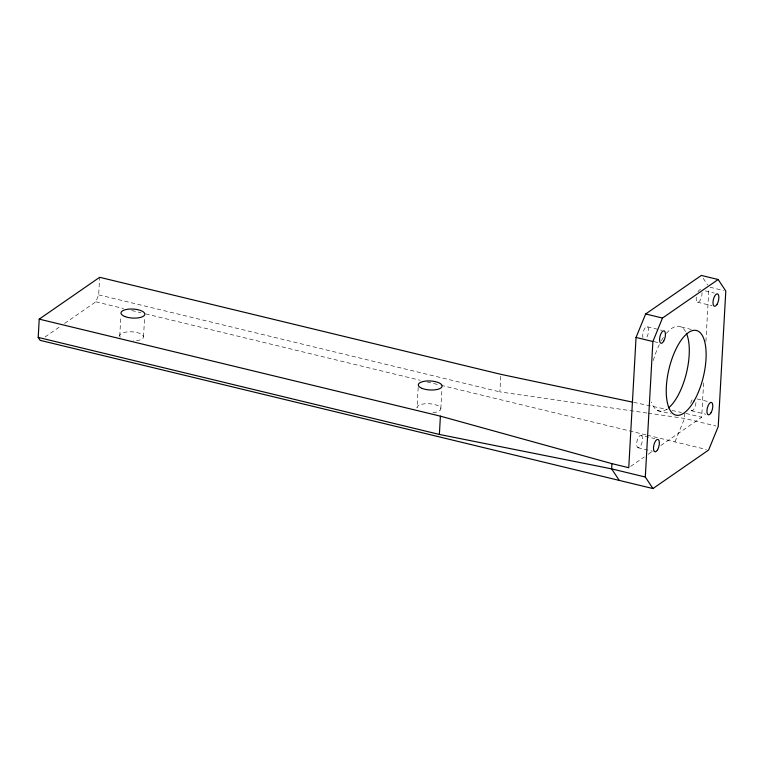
<?xml version="1.0" encoding="UTF-8"?>
<svg xmlns="http://www.w3.org/2000/svg" width="764" height="764" viewBox="0 0 764 764"><rect width="100%" height="100%" fill="white"/><g stroke="black" fill="none" stroke-linecap="round" stroke-linejoin="round"><path stroke-width="0.57" stroke-dasharray="3.82 2.86" d="M64.568 323.449L95.825 301.818L98.671 294.856L99.654 277.303M119.738 335.969L120.817 316.64M143.537 336.657L144.616 317.318M418.185 387.405L417.048 407.871A11.928 4.508 3.2 0 1 427.305 403.669A11.928 4.508 3.2 0 1 440.561 407.766A11.928 4.508 3.2 0 1 432.605 412.694M440.847 408.559L441.926 389.229M646.907 413.009L499.857 391.884L500.84 374.331M684.85 413.171L684.554 418.414L674.956 441.888M660.85 445.507L701.686 417.249L703.606 382.907M705.917 341.451L708.896 288.162M45.038 336.972L60.662 326.152M630.711 466.365L644.319 456.948M648.206 454.255L654.041 450.216M648.082 413.171L684.554 418.414L715.983 426.016M633.604 402.361L667.373 409.485M672.034 410.469L681.354 412.436M710.09 287.254L723.556 290.511M705.344 290.912L714.321 293.08M697.341 302.162L711.933 305.695M681.211 327.03L691.305 329.475M647.414 326.811L662.006 330.334M654.013 341.594L658.501 342.673M697.026 398.913L708.247 401.625M691.277 410.707L705.869 414.241M685.967 413.448L701.686 417.249M657.489 410.488L670.954 413.744M98.671 294.856L499.857 391.884M95.825 301.818L123.625 308.541M131.733 310.499L140.996 312.743M145.628 313.861L420.143 380.252M427.086 381.933L439.825 385.018M440.99 385.295L646 434.878M647.156 435.165L706.385 449.49M641.349 435.356A6.437 2.607 -76.4 0 1 640.767 445.66A6.437 2.607 -76.4 0 1 636.66 443.55A6.437 2.607 -76.4 0 1 641.349 435.356L654.815 438.612M637.844 447.694L652.427 451.218M703.233 278.325L707.693 285.058M642.954 337.717A6.437 2.607 -76.4 0 1 644.73 328.444A6.437 2.607 -76.4 0 1 648.531 329.036A6.437 2.607 -76.4 0 1 646.096 338.204M702.011 292.497A6.437 2.607 -76.4 0 1 698.764 301.952A6.437 2.607 -76.4 0 1 696.357 296.413M697.924 291.858A6.437 2.607 -76.4 0 1 700.855 289.823M695.956 402.513A6.437 2.607 -76.4 0 1 693.464 409.762A6.437 2.607 -76.4 0 1 690.322 409.275M690.656 403.316A6.437 2.607 -76.4 0 1 693.359 398.588M666.389 333.419A43.558 17.62 -76.4 0 1 685.976 332.359M667.096 409.026A43.558 17.62 -76.4 0 1 651.415 401.959M653.306 360.512A43.558 17.62 -76.4 0 1 659.313 344.65M661.385 340.744A43.558 17.62 -76.4 0 1 663.84 336.809M120.301 337.153A11.928 4.508 3.2 0 1 128.638 331.796A11.928 4.508 3.2 0 1 143.326 335.998A11.928 4.508 3.2 0 1 133.27 340.859"/><path stroke-width="1.15" d="M39.222 319.132L440.408 416.16L611.935 463.643L628.762 467.711L636.049 337.44L645.647 313.975L701.323 275.441L718.16 279.509L725.8 291.046L718.227 426.56L708.629 450.025L652.953 488.559L40.148 340.352L38.2 337.401L39.222 319.132L99.654 277.303L500.84 374.331L632.439 402.112M652.953 488.559L645.313 477.022L611.639 468.876L439.386 434.439L440.408 416.16M611.935 463.643L611.639 468.876L619.279 480.422M645.313 477.022L652.886 341.518L662.484 318.044L718.16 279.509M645.647 313.975L662.484 318.044M636.049 337.44L652.886 341.518M38.2 337.401L439.386 434.439M686.444 333.362A43.558 17.62 -76.4 0 1 686.521 372.689A43.558 17.62 -76.4 0 1 668.576 407.89M422.225 388.437A11.928 4.508 3.2 0 0 441.869 386.976A11.928 4.508 3.2 0 0 426.56 381.007A11.928 4.508 3.2 0 0 422.225 388.437M663.677 341.193A6.437 2.607 -76.4 0 0 664.25 330.879A6.437 2.607 -76.4 0 0 659.571 339.082A6.437 2.607 -76.4 0 0 663.677 341.193M657.603 449.738A6.437 2.607 -76.4 0 0 658.186 439.424A6.437 2.607 -76.4 0 0 653.497 447.628A6.437 2.607 -76.4 0 0 657.603 449.738M717.109 304.206A6.437 2.607 -76.4 0 0 717.683 293.901A6.437 2.607 -76.4 0 0 713.003 302.095A6.437 2.607 -76.4 0 0 717.109 304.206M711.045 412.751A6.437 2.607 -76.4 0 0 711.618 402.447A6.437 2.607 -76.4 0 0 706.939 410.64A6.437 2.607 -76.4 0 0 711.045 412.751M694.142 400.842A43.558 17.62 -76.4 0 0 698.038 331.099A43.558 17.62 -76.4 0 0 666.361 386.555A43.558 17.62 -76.4 0 0 694.142 400.842M124.914 316.535A11.928 4.508 3.2 0 0 144.558 315.074A11.928 4.508 3.2 0 0 129.25 309.095A11.928 4.508 3.2 0 0 124.914 316.535"/></g></svg>
